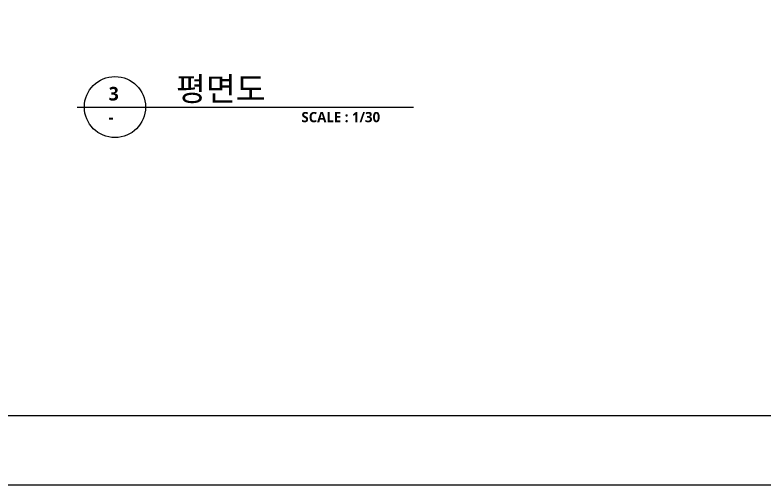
# Model space of a CAD drawing. Header units: millimetres. Extents: x 0 to 33600, y 0 to 8910.
# Drawn here: x 3258 to 6516, y 0 to 2043 of the extents above; entities that cross this region are included whole.
import ezdxf

# ---------------------------------------------------------------- set-up
doc = ezdxf.new("R2010")
doc.units = ezdxf.units.MM
doc.header["$LTSCALE"] = 20
doc.header["$MEASUREMENT"] = 0
doc.layers.get('Defpoints').update_dxf_attribs({"color": 181, "linetype": 'CONTINUOUS'})
doc.layers.add('TEXT', color=7, linetype='CONTINUOUS')
doc.layers.add('TEXT-1', color=7, linetype='CONTINUOUS')
doc.styles.add('SH_대대리576', font='')
doc.styles.get('SH_대대리576').set_extended_font_data('NanumGothic', bold=True)

msp = doc.modelspace()

# ---------------------------------------------------------------- linework, layer by layer
at = {"layer": 'Defpoints'}
for points in [[(0, 8910), (12600, 8910), (12600, 0), (0, 0)], [(300, 8610), (10950, 8610), (10950, 300), (300, 300)]]:
    msp.add_lwpolyline(points, close=True, dxfattribs=at)
at = {"layer": 'TEXT'}
msp.add_line((3528.3, 1642.8), (4988.2, 1642.8), dxfattribs=at)
msp.add_circle((3692, 1642.8), 132.8, dxfattribs=at)

# ---------------------------------------------------------------- texts
at = {"layer": 'TEXT', "style": 'SH_대대리576'}
for s, height, p in [('3', 59, (3664.7, 1671.4)), ('-', 50.2, (3664, 1573.5)), ('SCALE : 1/30', 44.25, (4501.9, 1577.1))]:
    msp.add_text(s, height=height, dxfattribs=at).set_placement(p)
at = {"layer": 'TEXT-1', "style": 'SH_대대리576'}
msp.add_text('평면도', height=103.25, dxfattribs=at).set_placement((3957.5, 1670.2))

doc.saveas('drawing.dxf')
